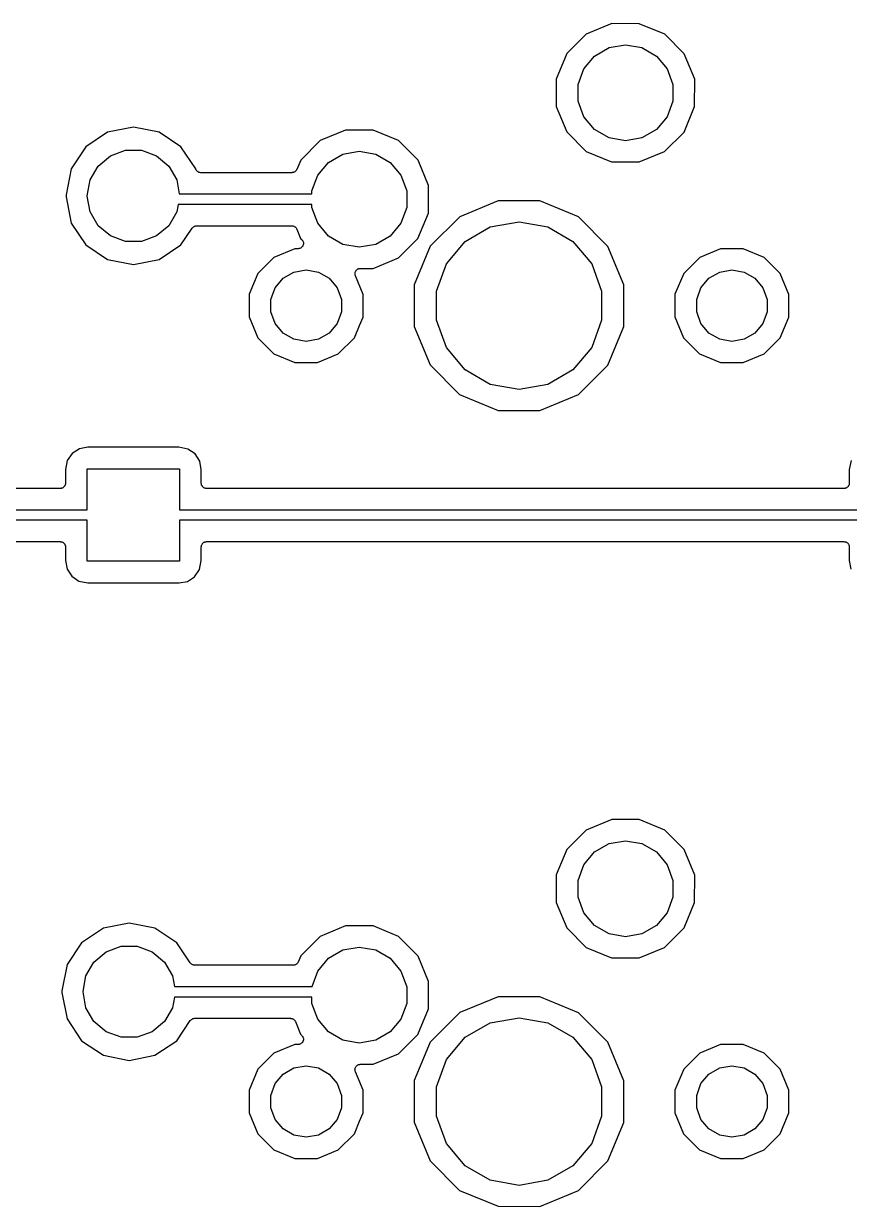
# Model space of a CAD drawing. Extents: x 37 to 156, y -136 to -20.
# Drawn here: x 57.18 to 76.88, y -109.5 to -81.27 of the extents above; entities that cross this region are included whole.
import ezdxf

# ---------------------------------------------------------------- set-up
doc = ezdxf.new("R2010")
doc.units = 0
doc.header["$MEASUREMENT"] = 0
doc.layers.add('BLACK', color=7, linetype='CONTINUOUS')

msp = doc.modelspace()

# ---------------------------------------------------------------- linework, layer by layer
at = {"layer": 'Black'}
for p, q in [((71.213, -81.2687), (70.606, -81.5195)), ((71.8698, -81.2693), (71.213, -81.2687)), ((72.4764, -81.5212), (71.8698, -81.2693)), ((70.606, -81.5195), (70.1412, -81.9836)), ((72.9405, -81.986), (72.4764, -81.5212)), ((70.8025, -82.0411), (71.1476, -81.8418)), ((71.1476, -81.8418), (71.54, -81.7726)), ((71.54, -81.7726), (71.9324, -81.8418)), ((71.9324, -81.8418), (72.2775, -82.0411)), ((70.1412, -81.9836), (69.8893, -82.5902)), ((70.5464, -82.3463), (70.8025, -82.0411)), ((72.2775, -82.0411), (72.5336, -82.3463)), ((73.1913, -82.593), (72.9405, -81.986)), ((70.4101, -82.7208), (70.5464, -82.3463)), ((72.5336, -82.3463), (72.6699, -82.7208)), ((69.8893, -82.5902), (69.8887, -83.247)), ((70.4101, -83.1192), (70.4101, -82.7208)), ((72.6699, -82.7208), (72.6699, -83.1192)), ((73.1907, -83.2498), (73.1913, -82.593)), ((69.8887, -83.247), (70.1395, -83.854)), ((70.5464, -83.4937), (70.4101, -83.1192)), ((72.6699, -83.1192), (72.5336, -83.4937)), ((72.9388, -83.8564), (73.1907, -83.2498)), ((70.8025, -83.7989), (70.5464, -83.4937)), ((72.5336, -83.4937), (72.2775, -83.7989)), ((59.8, -83.7405), (59.1856, -83.8627)), ((60.4144, -83.8627), (59.8, -83.7405)), ((64.863, -83.8087), (64.256, -84.0595)), ((65.5198, -83.8093), (64.863, -83.8087)), ((66.1264, -84.0612), (65.5198, -83.8093)), ((71.1476, -83.9982), (70.8025, -83.7989)), ((72.2775, -83.7989), (71.9324, -83.9982)), ((59.1856, -83.8627), (58.6647, -84.2107)), ((60.9353, -84.2107), (60.4144, -83.8627)), ((64.256, -84.0595), (63.7912, -84.5236)), ((66.5905, -84.526), (66.1264, -84.0612)), ((70.1395, -83.854), (70.6036, -84.3188)), ((71.54, -84.0674), (71.1476, -83.9982)), ((71.9324, -83.9982), (71.54, -84.0674)), ((72.474, -84.3205), (72.9388, -83.8564)), ((58.6647, -84.2107), (58.3167, -84.7316)), ((59.25, -84.4232), (59.609, -84.2925)), ((59.609, -84.2925), (59.991, -84.2925)), ((59.991, -84.2925), (60.35, -84.4232)), ((61.2864, -84.7363), (60.9353, -84.2107)), ((64.4525, -84.5811), (64.7976, -84.3818)), ((64.7976, -84.3818), (65.19, -84.3126)), ((65.19, -84.3126), (65.5824, -84.3818)), ((65.5824, -84.3818), (65.9275, -84.5811)), ((70.6036, -84.3188), (71.2102, -84.5707)), ((71.867, -84.5713), (72.474, -84.3205)), ((58.7663, -84.9996), (58.9574, -84.6687)), ((58.9574, -84.6687), (59.25, -84.4232)), ((60.35, -84.4232), (60.6426, -84.6687)), ((60.6426, -84.6687), (60.8337, -84.9996)), ((63.7912, -84.5236), (63.6977, -84.7487)), ((64.1964, -84.8863), (64.4525, -84.5811)), ((65.9275, -84.5811), (66.1836, -84.8863)), ((66.8413, -85.133), (66.5905, -84.526)), ((71.2102, -84.5707), (71.867, -84.5713)), ((58.3167, -84.7316), (58.192, -85.3585)), ((61.2894, -84.7441), (61.2864, -84.7363)), ((61.2965, -84.7635), (61.2894, -84.7441)), ((61.2974, -84.7646), (61.2965, -84.7635)), ((61.2979, -84.7659), (61.2974, -84.7646)), ((61.3116, -84.7815), (61.2979, -84.7659)), ((61.3249, -84.7973), (61.3116, -84.7815)), ((61.3261, -84.798), (61.3249, -84.7973)), ((61.327, -84.799), (61.3261, -84.798)), ((61.3452, -84.809), (61.327, -84.799)), ((61.3631, -84.8193), (61.3452, -84.809)), ((61.3644, -84.8196), (61.3631, -84.8193)), ((61.3657, -84.8203), (61.3644, -84.8196)), ((61.3861, -84.8234), (61.3657, -84.8203)), ((61.4065, -84.827), (61.3861, -84.8234)), ((63.5804, -84.827), (61.4065, -84.827)), ((63.5886, -84.8256), (63.5804, -84.827)), ((63.5969, -84.8259), (63.5886, -84.8256)), ((63.6101, -84.8218), (63.5969, -84.8259)), ((63.6238, -84.8193), (63.6101, -84.8218)), ((63.631, -84.8152), (63.6238, -84.8193)), ((63.6389, -84.8127), (63.631, -84.8152)), ((63.65, -84.8042), (63.6389, -84.8127)), ((63.662, -84.7973), (63.65, -84.8042)), ((63.6674, -84.7909), (63.662, -84.7973)), ((63.6739, -84.7859), (63.6674, -84.7909)), ((63.6814, -84.7742), (63.6739, -84.7859)), ((63.6904, -84.7635), (63.6814, -84.7742)), ((63.6932, -84.7557), (63.6904, -84.7635)), ((63.6977, -84.7487), (63.6932, -84.7557)), ((64.0601, -85.2608), (64.1964, -84.8863)), ((66.1836, -84.8863), (66.3199, -85.2608)), ((58.7, -85.3758), (58.7663, -84.9996)), ((60.8337, -84.9996), (60.8928, -85.335)), ((64.0601, -85.335), (64.0601, -85.2608)), ((66.3199, -85.2608), (66.3199, -85.6592)), ((66.8411, -85.3459), (66.8413, -85.133)), ((58.192, -85.3585), (58.192, -85.4015)), ((58.192, -85.4015), (58.3167, -86.0284)), ((58.7, -85.3842), (58.7, -85.3758)), ((58.7663, -85.7604), (58.7, -85.3842)), ((60.8928, -85.335), (64.0601, -85.335)), ((66.8407, -85.7898), (66.8411, -85.3459)), ((68.5045, -85.4977), (67.5846, -85.8778)), ((69.4998, -85.4985), (68.5045, -85.4977)), ((70.4191, -85.8802), (69.4998, -85.4985)), ((58.9574, -86.0913), (58.7663, -85.7604)), ((60.8337, -85.7604), (60.6426, -86.0913)), ((60.8646, -85.585), (60.8337, -85.7604)), ((64.0601, -85.585), (60.8646, -85.585)), ((64.0601, -85.6592), (64.0601, -85.585)), ((64.1964, -86.0337), (64.0601, -85.6592)), ((66.3199, -85.6592), (66.1836, -86.0337)), ((66.5888, -86.3964), (66.8407, -85.7898)), ((58.3167, -86.0284), (58.6647, -86.5493)), ((59.25, -86.3368), (58.9574, -86.0913)), ((60.6426, -86.0913), (60.35, -86.3368)), ((61.2329, -86.1176), (61.249, -86.1096)), ((61.249, -86.1096), (61.2646, -86.1007)), ((61.2646, -86.1007), (61.2687, -86.0999)), ((61.2687, -86.0999), (61.2725, -86.0981)), ((61.2725, -86.0981), (61.2903, -86.0961)), ((61.2903, -86.0961), (61.308, -86.093)), ((61.308, -86.093), (63.5802, -86.093)), ((63.5802, -86.093), (63.5885, -86.0945)), ((63.5885, -86.0945), (63.5969, -86.0941)), ((63.5969, -86.0941), (63.6101, -86.0983)), ((63.6101, -86.0983), (63.6237, -86.1007)), ((63.6237, -86.1007), (63.6309, -86.1049)), ((63.6309, -86.1049), (63.639, -86.1074)), ((63.639, -86.1074), (63.6499, -86.1158)), ((64.4525, -86.3389), (64.1964, -86.0337)), ((66.1836, -86.0337), (65.9275, -86.3389)), ((67.5846, -85.8778), (66.8802, -86.5809)), ((68.3154, -86.1192), (69, -85.9985)), ((69, -85.9985), (69.6846, -86.1192)), ((71.1222, -86.5846), (70.4191, -85.8802)), ((59.609, -86.4675), (59.25, -86.3368)), ((60.35, -86.3368), (59.991, -86.4675)), ((60.9353, -86.5493), (61.2024, -86.1494)), ((61.2024, -86.1494), (61.2148, -86.1365)), ((61.2148, -86.1365), (61.2264, -86.1227)), ((61.2264, -86.1227), (61.23, -86.1206)), ((61.23, -86.1206), (61.2329, -86.1176)), ((63.6499, -86.1158), (63.6619, -86.1227)), ((63.6619, -86.1227), (63.6673, -86.1292)), ((63.6673, -86.1292), (63.6739, -86.1343)), ((63.6739, -86.1343), (63.6813, -86.1459)), ((63.6813, -86.1459), (63.6902, -86.1565)), ((63.6902, -86.1565), (63.6931, -86.1644)), ((63.6931, -86.1644), (63.6976, -86.1715)), ((63.6976, -86.1715), (63.7895, -86.394)), ((64.7976, -86.5382), (64.4525, -86.3389)), ((65.9275, -86.3389), (65.5824, -86.5382)), ((67.7134, -86.4667), (68.3154, -86.1192)), ((69.6846, -86.1192), (70.2865, -86.4667)), ((58.6647, -86.5493), (59.1856, -86.8973)), ((59.991, -86.4675), (59.609, -86.4675)), ((60.4144, -86.8973), (60.9353, -86.5493)), ((63.6509, -86.6409), (63.1513, -86.8473)), ((63.7297, -86.6409), (63.6509, -86.6409)), ((63.7461, -86.6381), (63.7297, -86.6409)), ((63.7626, -86.6366), (63.7461, -86.6381)), ((63.7676, -86.6343), (63.7626, -86.6366)), ((63.7731, -86.6333), (63.7676, -86.6343)), ((63.7875, -86.625), (63.7731, -86.6333)), ((63.8026, -86.618), (63.7875, -86.625)), ((63.7895, -86.394), (63.8197, -86.4242)), ((63.8065, -86.6141), (63.8026, -86.618)), ((63.8114, -86.6113), (63.8065, -86.6141)), ((63.822, -86.5986), (63.8114, -86.6113)), ((63.8197, -86.4242), (63.8292, -86.4378)), ((63.8338, -86.5869), (63.822, -86.5986)), ((63.8292, -86.4378), (63.8399, -86.4505)), ((63.8361, -86.5818), (63.8338, -86.5869)), ((63.8397, -86.5775), (63.8361, -86.5818)), ((63.8454, -86.5619), (63.8397, -86.5775)), ((63.8399, -86.4505), (63.8418, -86.4558)), ((63.8418, -86.4558), (63.845, -86.4604)), ((63.845, -86.4604), (63.8492, -86.4764)), ((63.8525, -86.5469), (63.8454, -86.5619)), ((63.8492, -86.4764), (63.8549, -86.492)), ((63.8529, -86.5413), (63.8525, -86.5469)), ((63.8549, -86.5361), (63.8529, -86.5413)), ((63.8549, -86.492), (63.8549, -86.4976)), ((63.8549, -86.4976), (63.8563, -86.503)), ((63.8563, -86.503), (63.8549, -86.5195)), ((63.8549, -86.5195), (63.8549, -86.5361)), ((65.19, -86.6074), (64.7976, -86.5382)), ((65.5824, -86.5382), (65.19, -86.6074)), ((66.124, -86.8605), (66.5888, -86.3964)), ((66.8802, -86.5809), (66.4985, -87.5002)), ((67.2666, -86.9992), (67.7134, -86.4667)), ((70.2865, -86.4667), (70.7334, -86.9992)), ((71.5023, -87.5045), (71.1222, -86.5846)), ((73.8109, -86.6409), (73.3113, -86.8473)), ((74.3515, -86.6413), (73.8109, -86.6409)), ((74.8508, -86.8487), (74.3515, -86.6413)), ((59.1856, -86.8973), (59.8, -87.0195)), ((59.8, -87.0195), (60.4144, -86.8973)), ((63.1513, -86.8473), (62.7687, -87.2292)), ((65.517, -87.1113), (66.124, -86.8605)), ((73.3113, -86.8473), (72.9287, -87.2292)), ((75.2327, -87.2313), (74.8508, -86.8487)), ((62.7687, -87.2292), (62.5613, -87.7285)), ((63.371, -87.3457), (63.6279, -87.1974)), ((63.6279, -87.1974), (63.92, -87.1458)), ((63.92, -87.1458), (64.2121, -87.1974)), ((64.2121, -87.1974), (64.469, -87.3457)), ((65.086, -87.2434), (65.0878, -87.2297)), ((65.0878, -87.2297), (65.0879, -87.2159)), ((65.0879, -87.2159), (65.0907, -87.208)), ((65.0907, -87.208), (65.0918, -87.1997)), ((65.0918, -87.1997), (65.0982, -87.1874)), ((65.0982, -87.1874), (65.103, -87.1744)), ((65.103, -87.1744), (65.1084, -87.168)), ((65.1084, -87.168), (65.1122, -87.1606)), ((65.1122, -87.1606), (65.1224, -87.1513)), ((65.1224, -87.1513), (65.1314, -87.1407)), ((65.1314, -87.1407), (65.1386, -87.1365)), ((65.1386, -87.1365), (65.1448, -87.1308)), ((65.1448, -87.1308), (65.1576, -87.1256)), ((65.1576, -87.1256), (65.1696, -87.1186)), ((65.1696, -87.1186), (65.1778, -87.1172)), ((65.1778, -87.1172), (65.1855, -87.114)), ((65.1855, -87.114), (65.1994, -87.1134)), ((65.1994, -87.1134), (65.213, -87.111)), ((65.213, -87.111), (65.517, -87.1113)), ((67.0289, -87.6524), (67.2666, -86.9992)), ((70.7334, -86.9992), (70.9711, -87.6524)), ((72.9287, -87.2292), (72.7213, -87.7285)), ((73.531, -87.3457), (73.7879, -87.1974)), ((73.7879, -87.1974), (74.08, -87.1458)), ((74.08, -87.1458), (74.3721, -87.1974)), ((74.3721, -87.1974), (74.629, -87.3457)), ((75.4391, -87.7309), (75.2327, -87.2313)), ((63.1803, -87.5729), (63.371, -87.3457)), ((64.469, -87.3457), (64.6597, -87.5729)), ((65.0878, -87.2516), (65.086, -87.2434)), ((65.0878, -87.26), (65.0878, -87.2516)), ((65.0925, -87.273), (65.0878, -87.26)), ((65.0955, -87.2865), (65.0925, -87.273)), ((65.2791, -87.7309), (65.0955, -87.2865)), ((66.4985, -87.5002), (66.4977, -88.4955)), ((71.5016, -88.2942), (71.5023, -87.5045)), ((73.3403, -87.5729), (73.531, -87.3457)), ((74.629, -87.3457), (74.8197, -87.5729)), ((62.5613, -87.7285), (62.5609, -88.2691)), ((63.0788, -87.8517), (63.1803, -87.5729)), ((64.6597, -87.5729), (64.7612, -87.8517)), ((65.2787, -88.2715), (65.2791, -87.7309)), ((67.0289, -88.3476), (67.0289, -87.6524)), ((70.9711, -87.6524), (70.9711, -88.3476)), ((72.7213, -87.7285), (72.7209, -88.2691)), ((73.2388, -87.8517), (73.3403, -87.5729)), ((74.8197, -87.5729), (74.9212, -87.8517)), ((75.4387, -88.2715), (75.4391, -87.7309)), ((63.0788, -88.1483), (63.0788, -87.8517)), ((64.7612, -87.8517), (64.7612, -88.1483)), ((73.2388, -88.1483), (73.2388, -87.8517)), ((74.9212, -87.8517), (74.9212, -88.1483)), ((62.5609, -88.2691), (62.7673, -88.7687)), ((63.1803, -88.4271), (63.0788, -88.1483)), ((64.7612, -88.1483), (64.6597, -88.4271)), ((65.1954, -88.4719), (65.2787, -88.2715)), ((67.2666, -89.0008), (67.0289, -88.3476)), ((70.9711, -88.3476), (70.7334, -89.0008)), ((71.5015, -88.4998), (71.5016, -88.2942)), ((71.5016, -88.2942), (71.5016, -88.2942)), ((72.7209, -88.2691), (72.9273, -88.7687)), ((73.3403, -88.4271), (73.2388, -88.1483)), ((74.9212, -88.1483), (74.8197, -88.4271)), ((75.2313, -88.7708), (75.4387, -88.2715)), ((63.371, -88.6543), (63.1803, -88.4271)), ((64.6597, -88.4271), (64.469, -88.6543)), ((65.0713, -88.7708), (65.1954, -88.4719)), ((66.4977, -88.4955), (66.8778, -89.4154)), ((71.1198, -89.4191), (71.5015, -88.4998)), ((73.531, -88.6543), (73.3403, -88.4271)), ((74.8197, -88.4271), (74.629, -88.6543)), ((62.7673, -88.7687), (63.1492, -89.1513)), ((63.6279, -88.8026), (63.371, -88.6543)), ((63.92, -88.8541), (63.6279, -88.8026)), ((64.2121, -88.8026), (63.92, -88.8541)), ((64.469, -88.6543), (64.2121, -88.8026)), ((64.6887, -89.1527), (65.0713, -88.7708)), ((72.9273, -88.7687), (73.3092, -89.1513)), ((73.7879, -88.8026), (73.531, -88.6543)), ((74.08, -88.8541), (73.7879, -88.8026)), ((74.3721, -88.8026), (74.08, -88.8541)), ((74.629, -88.6543), (74.3721, -88.8026)), ((74.8487, -89.1527), (75.2313, -88.7708)), ((63.1492, -89.1513), (63.6485, -89.3587)), ((64.1891, -89.3591), (64.6887, -89.1527)), ((67.7134, -89.5332), (67.2666, -89.0008)), ((70.7334, -89.0008), (70.2865, -89.5332)), ((73.3092, -89.1513), (73.8085, -89.3587)), ((74.3491, -89.3591), (74.8487, -89.1527)), ((63.6485, -89.3587), (64.1891, -89.3591)), ((66.8778, -89.4154), (67.5809, -90.1198)), ((70.4154, -90.1222), (71.1198, -89.4191)), ((73.8085, -89.3587), (74.3491, -89.3591)), ((68.3154, -89.8808), (67.7134, -89.5332)), ((70.2865, -89.5332), (69.6846, -89.8808)), ((69, -90.0015), (68.3154, -89.8808)), ((69.6846, -89.8808), (69, -90.0015)), ((67.5809, -90.1198), (68.5002, -90.5015)), ((69.4955, -90.5023), (70.4154, -90.1222)), ((68.5002, -90.5015), (69.4955, -90.5023)), ((58.5125, -91.4171), (58.3389, -91.5288)), ((58.7118, -91.3796), (58.5125, -91.4171)), ((60.8873, -91.3796), (58.7118, -91.3796)), ((61.1015, -91.4229), (60.8873, -91.3796)), ((61.2712, -91.5389), (61.1015, -91.4229)), ((58.2229, -91.6985), (58.1796, -91.9127)), ((58.3389, -91.5288), (58.2229, -91.6985)), ((61.3829, -91.7125), (61.2712, -91.5389)), ((61.4204, -91.9118), (61.3829, -91.7125)), ((76.9229, -91.6985), (76.8796, -91.9127)), ((58.1796, -91.9127), (58.1796, -92.24)), ((58.7, -92.875), (58.7, -91.9)), ((58.7, -91.9), (60.9, -91.9)), ((60.9, -91.9), (60.9, -92.875)), ((61.4204, -92.24), (61.4204, -91.9118)), ((76.8796, -91.9127), (76.8796, -92.24)), ((58.1498, -92.3216), (58.1413, -92.3288)), ((58.1554, -92.312), (58.1498, -92.3216)), ((58.1625, -92.3035), (58.1554, -92.312)), ((58.1663, -92.2931), (58.1625, -92.3035)), ((58.1719, -92.2834), (58.1663, -92.2931)), ((58.1738, -92.2725), (58.1719, -92.2834)), ((58.1776, -92.2621), (58.1738, -92.2725)), ((58.1796, -92.24), (58.1776, -92.2509)), ((58.1776, -92.2509), (58.1776, -92.2621)), ((61.4224, -92.2509), (61.4204, -92.24)), ((61.4224, -92.2621), (61.4224, -92.2509)), ((61.4262, -92.2725), (61.4224, -92.2621)), ((61.4281, -92.2834), (61.4262, -92.2725)), ((61.4337, -92.2931), (61.4281, -92.2834)), ((61.4375, -92.3035), (61.4337, -92.2931)), ((61.4446, -92.312), (61.4375, -92.3035)), ((61.4502, -92.3216), (61.4446, -92.312)), ((61.4587, -92.3288), (61.4502, -92.3216)), ((76.8498, -92.3216), (76.8413, -92.3288)), ((76.8554, -92.312), (76.8498, -92.3216)), ((76.8625, -92.3035), (76.8554, -92.312)), ((76.8663, -92.2931), (76.8625, -92.3035)), ((76.8719, -92.2834), (76.8663, -92.2931)), ((76.8738, -92.2725), (76.8719, -92.2834)), ((76.8776, -92.2621), (76.8738, -92.2725)), ((76.8796, -92.24), (76.8776, -92.2509)), ((76.8776, -92.2509), (76.8776, -92.2621)), ((58.0526, -92.367), (42.5474, -92.367)), ((58.0635, -92.3651), (58.0526, -92.367)), ((58.0746, -92.3651), (58.0635, -92.3651)), ((58.0851, -92.3613), (58.0746, -92.3651)), ((58.096, -92.3593), (58.0851, -92.3613)), ((58.1056, -92.3538), (58.096, -92.3593)), ((58.1161, -92.35), (58.1056, -92.3538)), ((58.1246, -92.3428), (58.1161, -92.35)), ((58.1342, -92.3373), (58.1246, -92.3428)), ((58.1413, -92.3288), (58.1342, -92.3373)), ((61.4658, -92.3373), (61.4587, -92.3288)), ((61.4754, -92.3428), (61.4658, -92.3373)), ((61.4839, -92.35), (61.4754, -92.3428)), ((61.4944, -92.3538), (61.4839, -92.35)), ((61.504, -92.3593), (61.4944, -92.3538)), ((61.5149, -92.3613), (61.504, -92.3593)), ((61.5254, -92.3651), (61.5149, -92.3613)), ((61.5365, -92.3651), (61.5254, -92.3651)), ((61.5474, -92.367), (61.5365, -92.3651)), ((76.7526, -92.367), (61.5474, -92.367)), ((76.7635, -92.3651), (76.7526, -92.367)), ((76.7746, -92.3651), (76.7635, -92.3651)), ((76.7851, -92.3613), (76.7746, -92.3651)), ((76.796, -92.3593), (76.7851, -92.3613)), ((76.8056, -92.3538), (76.796, -92.3593)), ((76.8161, -92.35), (76.8056, -92.3538)), ((76.8246, -92.3428), (76.8161, -92.35)), ((76.8342, -92.3373), (76.8246, -92.3428)), ((76.8413, -92.3288), (76.8342, -92.3373)), ((41.9, -92.875), (58.7, -92.875)), ((60.9, -92.875), (77.4, -92.875)), ((58.7, -93.125), (41.9, -93.125)), ((58.7, -94.1), (58.7, -93.125)), ((77.4, -93.125), (60.9, -93.125)), ((60.9, -93.125), (60.9, -94.1)), ((42.5474, -93.633), (58.0526, -93.633)), ((58.0526, -93.633), (58.0635, -93.6349)), ((58.0635, -93.6349), (58.0746, -93.6349)), ((58.0746, -93.6349), (58.0851, -93.6387)), ((58.0851, -93.6387), (58.096, -93.6407)), ((58.096, -93.6407), (58.1056, -93.6462)), ((58.1056, -93.6462), (58.1161, -93.65)), ((58.1161, -93.65), (58.1246, -93.6572)), ((58.1246, -93.6572), (58.1342, -93.6627)), ((58.1342, -93.6627), (58.1413, -93.6712)), ((58.1413, -93.6712), (58.1498, -93.6784)), ((58.1498, -93.6784), (58.1554, -93.688)), ((58.1554, -93.688), (58.1625, -93.6965)), ((58.1625, -93.6965), (58.1663, -93.7069)), ((58.1663, -93.7069), (58.1719, -93.7166)), ((58.1719, -93.7166), (58.1738, -93.7275)), ((58.1738, -93.7275), (58.1776, -93.7379)), ((61.4224, -93.7379), (61.4262, -93.7275)), ((61.4262, -93.7275), (61.4281, -93.7166)), ((61.4281, -93.7166), (61.4337, -93.7069)), ((61.4337, -93.7069), (61.4375, -93.6965)), ((61.4375, -93.6965), (61.4446, -93.688)), ((61.4446, -93.688), (61.4502, -93.6784)), ((61.4502, -93.6784), (61.4587, -93.6712)), ((61.4587, -93.6712), (61.4658, -93.6627)), ((61.4658, -93.6627), (61.4754, -93.6572)), ((61.4754, -93.6572), (61.4839, -93.65)), ((61.4839, -93.65), (61.4944, -93.6462)), ((61.4944, -93.6462), (61.504, -93.6407)), ((61.504, -93.6407), (61.5149, -93.6387)), ((61.5149, -93.6387), (61.5254, -93.6349)), ((61.5254, -93.6349), (61.5365, -93.6349)), ((61.5365, -93.6349), (61.5474, -93.633)), ((61.5474, -93.633), (76.7526, -93.633)), ((76.7526, -93.633), (76.7635, -93.6349)), ((76.7635, -93.6349), (76.7746, -93.6349)), ((76.7746, -93.6349), (76.7851, -93.6387)), ((76.7851, -93.6387), (76.796, -93.6407)), ((76.796, -93.6407), (76.8056, -93.6462)), ((76.8056, -93.6462), (76.8161, -93.65)), ((76.8161, -93.65), (76.8246, -93.6572)), ((76.8246, -93.6572), (76.8342, -93.6627)), ((76.8342, -93.6627), (76.8413, -93.6712)), ((76.8413, -93.6712), (76.8498, -93.6784)), ((76.8498, -93.6784), (76.8554, -93.688)), ((76.8554, -93.688), (76.8625, -93.6965)), ((76.8625, -93.6965), (76.8663, -93.7069)), ((76.8663, -93.7069), (76.8719, -93.7166)), ((76.8719, -93.7166), (76.8738, -93.7275)), ((76.8738, -93.7275), (76.8776, -93.7379)), ((58.1776, -93.7379), (58.1776, -93.7491)), ((58.1776, -93.7491), (58.1796, -93.76)), ((58.1796, -93.76), (58.1796, -94.0882)), ((61.4204, -93.76), (61.4224, -93.7491)), ((61.4204, -94.0873), (61.4204, -93.76)), ((61.4224, -93.7491), (61.4224, -93.7379)), ((76.8776, -93.7379), (76.8776, -93.7491)), ((76.8776, -93.7491), (76.8796, -93.76)), ((76.8796, -93.76), (76.8796, -94.0882)), ((58.1796, -94.0882), (58.2171, -94.2875)), ((58.2171, -94.2875), (58.3288, -94.4611)), ((60.9, -94.1), (58.7, -94.1)), ((61.3771, -94.3015), (61.4204, -94.0873)), ((76.8796, -94.0882), (76.9171, -94.2875)), ((58.3288, -94.4611), (58.4985, -94.5771)), ((58.4985, -94.5771), (58.7127, -94.6204)), ((61.0875, -94.5829), (61.2611, -94.4712)), ((61.2611, -94.4712), (61.3771, -94.3015)), ((58.7127, -94.6204), (60.8882, -94.6204)), ((60.8882, -94.6204), (61.0875, -94.5829)), ((71.213, -100.269), (70.606, -100.52)), ((71.8698, -100.269), (71.213, -100.269)), ((72.4764, -100.521), (71.8698, -100.269)), ((70.606, -100.52), (70.1412, -100.984)), ((71.1476, -100.842), (71.54, -100.773)), ((71.54, -100.773), (71.9324, -100.842)), ((72.9405, -100.986), (72.4764, -100.521)), ((70.1412, -100.984), (69.8893, -101.59)), ((70.5464, -101.346), (70.8025, -101.041)), ((70.8025, -101.041), (71.1476, -100.842)), ((71.9324, -100.842), (72.2775, -101.041)), ((72.2775, -101.041), (72.5336, -101.346)), ((73.1913, -101.593), (72.9405, -100.986)), ((70.4101, -101.721), (70.5464, -101.346)), ((72.5336, -101.346), (72.6699, -101.721)), ((69.8893, -101.59), (69.8887, -102.247)), ((73.1907, -102.25), (73.1913, -101.593)), ((70.4101, -102.119), (70.4101, -101.721)), ((72.6699, -101.721), (72.6699, -102.119)), ((70.5464, -102.494), (70.4101, -102.119)), ((72.6699, -102.119), (72.5336, -102.494)), ((69.8887, -102.247), (70.1395, -102.854)), ((72.9388, -102.856), (73.1907, -102.25)), ((59.7, -102.74), (59.0856, -102.863)), ((60.3144, -102.863), (59.7, -102.74)), ((70.8025, -102.799), (70.5464, -102.494)), ((72.5336, -102.494), (72.2775, -102.799)), ((59.0856, -102.863), (58.5647, -103.211)), ((60.8353, -103.211), (60.3144, -102.863)), ((64.863, -102.809), (64.256, -103.06)), ((65.5198, -102.809), (64.863, -102.809)), ((66.1264, -103.061), (65.5198, -102.809)), ((70.1395, -102.854), (70.6036, -103.319)), ((71.1476, -102.998), (70.8025, -102.799)), ((71.54, -103.067), (71.1476, -102.998)), ((71.9324, -102.998), (71.54, -103.067)), ((72.2775, -102.799), (71.9324, -102.998)), ((72.474, -103.32), (72.9388, -102.856)), ((58.5647, -103.211), (58.2167, -103.732)), ((59.15, -103.423), (59.509, -103.293)), ((59.509, -103.293), (59.891, -103.293)), ((59.891, -103.293), (60.25, -103.423)), ((61.1559, -103.691), (60.8353, -103.211)), ((64.256, -103.06), (63.7912, -103.524)), ((64.7976, -103.382), (65.19, -103.313)), ((65.19, -103.313), (65.5824, -103.382)), ((66.5905, -103.526), (66.1264, -103.061)), ((70.6036, -103.319), (71.2102, -103.571)), ((71.867, -103.571), (72.474, -103.32)), ((58.8574, -103.669), (59.15, -103.423)), ((60.25, -103.423), (60.5426, -103.669)), ((63.7912, -103.524), (63.7309, -103.669)), ((64.1964, -103.886), (64.4525, -103.581)), ((64.4525, -103.581), (64.7976, -103.382)), ((65.5824, -103.382), (65.9275, -103.581)), ((65.9275, -103.581), (66.1836, -103.886)), ((66.8413, -104.133), (66.5905, -103.526)), ((71.2102, -103.571), (71.867, -103.571)), ((58.2167, -103.732), (58.092, -104.359)), ((58.6663, -104), (58.8574, -103.669)), ((60.5426, -103.669), (60.7337, -104)), ((61.1683, -103.704), (61.1559, -103.691)), ((61.1798, -103.717), (61.1683, -103.704)), ((61.1835, -103.719), (61.1798, -103.717)), ((61.1864, -103.722), (61.1835, -103.719)), ((61.2025, -103.73), (61.1864, -103.722)), ((61.218, -103.739), (61.2025, -103.73)), ((61.2222, -103.74), (61.218, -103.739)), ((61.2259, -103.742), (61.2222, -103.74)), ((61.2438, -103.744), (61.2259, -103.742)), ((61.2615, -103.747), (61.2438, -103.744)), ((63.6136, -103.747), (61.2615, -103.747)), ((63.6218, -103.746), (63.6136, -103.747)), ((63.6301, -103.746), (63.6218, -103.746)), ((63.6433, -103.742), (63.6301, -103.746)), ((63.657, -103.739), (63.6433, -103.742)), ((63.6642, -103.735), (63.657, -103.739)), ((63.6722, -103.733), (63.6642, -103.735)), ((63.6832, -103.724), (63.6722, -103.733)), ((63.6952, -103.717), (63.6832, -103.724)), ((63.7006, -103.711), (63.6952, -103.717)), ((63.7072, -103.706), (63.7006, -103.711)), ((63.7147, -103.694), (63.7072, -103.706)), ((63.7236, -103.683), (63.7147, -103.694)), ((63.7264, -103.676), (63.7236, -103.683)), ((63.7309, -103.669), (63.7264, -103.676)), ((64.0622, -104.255), (64.1964, -103.886)), ((66.1836, -103.886), (66.3199, -104.261)), ((58.6, -104.376), (58.6663, -104)), ((60.7337, -104), (60.7787, -104.255)), ((66.8411, -104.346), (66.8413, -104.133)), ((58.092, -104.359), (58.092, -104.401)), ((58.092, -104.401), (58.2167, -105.028)), ((58.6, -104.384), (58.6, -104.376)), ((58.6663, -104.76), (58.6, -104.384)), ((60.7787, -104.255), (64.0622, -104.255)), ((66.3199, -104.261), (66.3199, -104.659)), ((66.8407, -104.79), (66.8411, -104.346)), ((60.7787, -104.505), (60.7337, -104.76)), ((64.0601, -104.505), (60.7787, -104.505)), ((64.0601, -104.659), (64.0601, -104.505)), ((64.1964, -105.034), (64.0601, -104.659)), ((66.3199, -104.659), (66.1836, -105.034)), ((68.5045, -104.498), (67.5846, -104.878)), ((69.4998, -104.499), (68.5045, -104.498)), ((70.4191, -104.88), (69.4998, -104.499)), ((58.8574, -105.091), (58.6663, -104.76)), ((60.7337, -104.76), (60.5426, -105.091)), ((61.2025, -105.03), (61.218, -105.021)), ((61.218, -105.021), (61.2222, -105.02)), ((61.2222, -105.02), (61.2259, -105.018)), ((61.2259, -105.018), (61.2438, -105.016)), ((61.2438, -105.016), (61.2615, -105.013)), ((61.2615, -105.013), (63.5472, -105.013)), ((63.5472, -105.013), (63.5555, -105.014)), ((63.5555, -105.014), (63.5639, -105.014)), ((63.5639, -105.014), (63.577, -105.018)), ((63.577, -105.018), (63.5906, -105.021)), ((63.5906, -105.021), (63.5979, -105.025)), ((63.5979, -105.025), (63.6059, -105.027)), ((63.6059, -105.027), (63.6169, -105.036)), ((66.5888, -105.396), (66.8407, -104.79)), ((67.5846, -104.878), (66.8802, -105.581)), ((68.3154, -105.119), (69, -104.998)), ((69, -104.998), (69.6846, -105.119)), ((71.1222, -105.585), (70.4191, -104.88)), ((58.2167, -105.028), (58.5647, -105.549)), ((59.15, -105.337), (58.8574, -105.091)), ((60.5426, -105.091), (60.25, -105.337)), ((60.8353, -105.549), (61.1559, -105.069)), ((61.1559, -105.069), (61.1683, -105.056)), ((61.1683, -105.056), (61.1798, -105.043)), ((61.1798, -105.043), (61.1835, -105.041)), ((61.1835, -105.041), (61.1864, -105.038)), ((61.1864, -105.038), (61.2025, -105.03)), ((63.6169, -105.036), (63.6288, -105.043)), ((63.6288, -105.043), (63.6342, -105.049)), ((63.6342, -105.049), (63.6409, -105.054)), ((63.6409, -105.054), (63.6483, -105.066)), ((63.6483, -105.066), (63.6572, -105.076)), ((63.6572, -105.076), (63.66, -105.084)), ((63.66, -105.084), (63.6645, -105.092)), ((63.6645, -105.092), (63.7895, -105.394)), ((64.4525, -105.339), (64.1964, -105.034)), ((66.1836, -105.034), (65.9275, -105.339)), ((67.7134, -105.467), (68.3154, -105.119)), ((69.6846, -105.119), (70.2865, -105.467)), ((58.5647, -105.549), (59.0856, -105.897)), ((59.509, -105.467), (59.15, -105.337)), ((59.891, -105.467), (59.509, -105.467)), ((60.25, -105.337), (59.891, -105.467)), ((60.3144, -105.897), (60.8353, -105.549)), ((63.7895, -105.394), (63.8197, -105.424)), ((63.8197, -105.424), (63.8292, -105.438)), ((63.8338, -105.587), (63.822, -105.599)), ((63.8292, -105.438), (63.8399, -105.451)), ((63.8361, -105.582), (63.8338, -105.587)), ((63.8397, -105.578), (63.8361, -105.582)), ((63.8454, -105.562), (63.8397, -105.578)), ((63.8399, -105.451), (63.8418, -105.456)), ((63.8418, -105.456), (63.845, -105.46)), ((63.845, -105.46), (63.8492, -105.476)), ((63.8525, -105.547), (63.8454, -105.562)), ((63.8492, -105.476), (63.8549, -105.492)), ((63.8529, -105.541), (63.8525, -105.547)), ((63.8549, -105.536), (63.8529, -105.541)), ((63.8549, -105.492), (63.8549, -105.498)), ((63.8549, -105.498), (63.8563, -105.503)), ((63.8563, -105.503), (63.8549, -105.519)), ((63.8549, -105.519), (63.8549, -105.536)), ((64.7976, -105.538), (64.4525, -105.339)), ((65.19, -105.607), (64.7976, -105.538)), ((65.5824, -105.538), (65.19, -105.607)), ((65.9275, -105.339), (65.5824, -105.538)), ((66.124, -105.86), (66.5888, -105.396)), ((66.8802, -105.581), (66.4985, -106.5)), ((67.2666, -105.999), (67.7134, -105.467)), ((70.2865, -105.467), (70.7334, -105.999)), ((71.5023, -106.505), (71.1222, -105.585)), ((63.1513, -105.847), (62.7687, -106.229)), ((63.6509, -105.641), (63.1513, -105.847)), ((63.7297, -105.641), (63.6509, -105.641)), ((63.7461, -105.638), (63.7297, -105.641)), ((63.7626, -105.637), (63.7461, -105.638)), ((63.7676, -105.634), (63.7626, -105.637)), ((63.7731, -105.633), (63.7676, -105.634)), ((63.7875, -105.625), (63.7731, -105.633)), ((63.8026, -105.618), (63.7875, -105.625)), ((63.8065, -105.614), (63.8026, -105.618)), ((63.8114, -105.611), (63.8065, -105.614)), ((63.822, -105.599), (63.8114, -105.611)), ((65.517, -106.111), (66.124, -105.86)), ((73.3113, -105.847), (72.9287, -106.229)), ((73.8109, -105.641), (73.3113, -105.847)), ((74.3515, -105.641), (73.8109, -105.641)), ((74.8508, -105.849), (74.3515, -105.641)), ((75.2327, -106.231), (74.8508, -105.849)), ((59.0856, -105.897), (59.7, -106.02)), ((59.7, -106.02), (60.3144, -105.897)), ((63.6279, -106.197), (63.92, -106.146)), ((63.92, -106.146), (64.2121, -106.197)), ((65.1122, -106.161), (65.1224, -106.151)), ((65.1224, -106.151), (65.1314, -106.141)), ((65.1314, -106.141), (65.1386, -106.136)), ((65.1386, -106.136), (65.1448, -106.131)), ((65.1448, -106.131), (65.1576, -106.126)), ((65.1576, -106.126), (65.1696, -106.119)), ((65.1696, -106.119), (65.1778, -106.117)), ((65.1778, -106.117), (65.1855, -106.114)), ((65.1855, -106.114), (65.1994, -106.113)), ((65.1994, -106.113), (65.213, -106.111)), ((65.213, -106.111), (65.517, -106.111)), ((67.0289, -106.652), (67.2666, -105.999)), ((70.7334, -105.999), (70.9711, -106.652)), ((73.7879, -106.197), (74.08, -106.146)), ((74.08, -106.146), (74.3721, -106.197)), ((62.7687, -106.229), (62.5613, -106.729)), ((63.1803, -106.573), (63.371, -106.346)), ((63.371, -106.346), (63.6279, -106.197)), ((64.2121, -106.197), (64.469, -106.346)), ((64.469, -106.346), (64.6597, -106.573)), ((65.086, -106.243), (65.0878, -106.23)), ((65.0878, -106.252), (65.086, -106.243)), ((65.0878, -106.23), (65.0879, -106.216)), ((65.0878, -106.26), (65.0878, -106.252)), ((65.0925, -106.273), (65.0878, -106.26)), ((65.0879, -106.216), (65.0907, -106.208)), ((65.0907, -106.208), (65.0918, -106.2)), ((65.0918, -106.2), (65.0982, -106.187)), ((65.0955, -106.287), (65.0925, -106.273)), ((65.2791, -106.731), (65.0955, -106.287)), ((65.0982, -106.187), (65.103, -106.174)), ((65.103, -106.174), (65.1084, -106.168)), ((65.1084, -106.168), (65.1122, -106.161)), ((72.9287, -106.229), (72.7213, -106.729)), ((73.3403, -106.573), (73.531, -106.346)), ((73.531, -106.346), (73.7879, -106.197)), ((74.3721, -106.197), (74.629, -106.346)), ((74.629, -106.346), (74.8197, -106.573)), ((75.4391, -106.731), (75.2327, -106.231)), ((63.0788, -106.852), (63.1803, -106.573)), ((64.6597, -106.573), (64.7612, -106.852)), ((66.4985, -106.5), (66.4977, -107.495)), ((67.0289, -107.348), (67.0289, -106.652)), ((70.9711, -106.652), (70.9711, -107.348)), ((71.5016, -107.294), (71.5023, -106.505)), ((73.2388, -106.852), (73.3403, -106.573)), ((74.8197, -106.573), (74.9212, -106.852)), ((62.5613, -106.729), (62.5609, -107.269)), ((63.0788, -107.148), (63.0788, -106.852)), ((64.7612, -106.852), (64.7612, -107.148)), ((65.2787, -107.271), (65.2791, -106.731)), ((72.7213, -106.729), (72.7209, -107.269)), ((73.2388, -107.148), (73.2388, -106.852)), ((74.9212, -106.852), (74.9212, -107.148)), ((75.4387, -107.271), (75.4391, -106.731)), ((62.5609, -107.269), (62.7673, -107.769)), ((63.1803, -107.427), (63.0788, -107.148)), ((64.7612, -107.148), (64.6597, -107.427)), ((65.1954, -107.472), (65.2787, -107.271)), ((72.7209, -107.269), (72.9273, -107.769)), ((73.3403, -107.427), (73.2388, -107.148)), ((74.9212, -107.148), (74.8197, -107.427)), ((75.2313, -107.771), (75.4387, -107.271)), ((63.371, -107.654), (63.1803, -107.427)), ((64.6597, -107.427), (64.469, -107.654)), ((65.0713, -107.771), (65.1954, -107.472)), ((66.4977, -107.495), (66.8778, -108.415)), ((67.2666, -108.001), (67.0289, -107.348)), ((70.9711, -107.348), (70.7334, -108.001)), ((71.1198, -108.419), (71.5015, -107.5)), ((71.5015, -107.5), (71.5016, -107.294)), ((71.5016, -107.294), (71.5016, -107.294)), ((73.531, -107.654), (73.3403, -107.427)), ((74.8197, -107.427), (74.629, -107.654)), ((62.7673, -107.769), (63.1492, -108.151)), ((63.6279, -107.803), (63.371, -107.654)), ((63.92, -107.854), (63.6279, -107.803)), ((64.2121, -107.803), (63.92, -107.854)), ((64.469, -107.654), (64.2121, -107.803)), ((64.6887, -108.153), (65.0713, -107.771)), ((72.9273, -107.769), (73.3092, -108.151)), ((73.7879, -107.803), (73.531, -107.654)), ((74.08, -107.854), (73.7879, -107.803)), ((74.3721, -107.803), (74.08, -107.854)), ((74.629, -107.654), (74.3721, -107.803)), ((74.8487, -108.153), (75.2313, -107.771)), ((67.7134, -108.533), (67.2666, -108.001)), ((70.7334, -108.001), (70.2865, -108.533)), ((63.1492, -108.151), (63.6485, -108.359)), ((63.6485, -108.359), (64.1891, -108.359)), ((64.1891, -108.359), (64.6887, -108.153)), ((66.8778, -108.415), (67.5809, -109.12)), ((73.3092, -108.151), (73.8085, -108.359)), ((73.8085, -108.359), (74.3491, -108.359)), ((74.3491, -108.359), (74.8487, -108.153)), ((68.3154, -108.881), (67.7134, -108.533)), ((70.2865, -108.533), (69.6846, -108.881)), ((70.4154, -109.122), (71.1198, -108.419)), ((69, -109.002), (68.3154, -108.881)), ((69.6846, -108.881), (69, -109.002)), ((67.5809, -109.12), (68.5002, -109.501)), ((69.4955, -109.502), (70.4154, -109.122)), ((68.5002, -109.501), (69.4955, -109.502))]:
    msp.add_line(p, q, dxfattribs=at)

doc.saveas('drawing.dxf')
